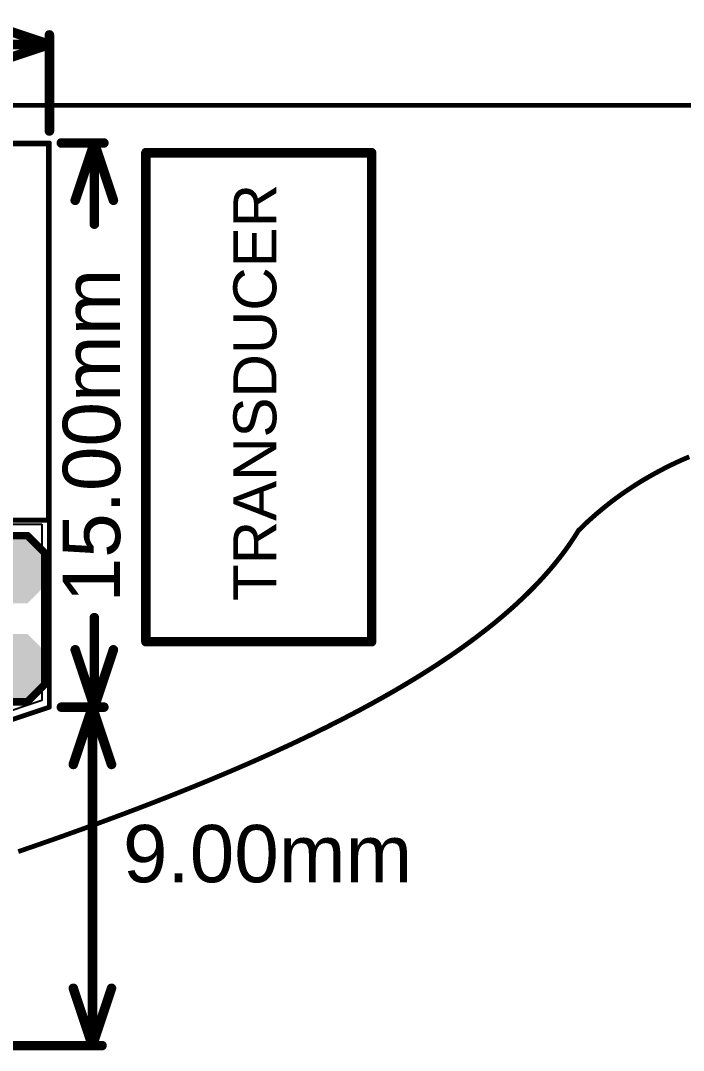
# Model space of a CAD drawing. Header units: millimetres. Extents: x -8 to 96, y -10 to 27.
# Drawn here: x 26.23 to 43.85, y -0.13 to 27.25 of the extents above; entities that cross this region are included whole.
import ezdxf

# ---------------------------------------------------------------- set-up
doc = ezdxf.new("R2010")
doc.units = ezdxf.units.MM
for name, color, linetype in [('BottomLayer', 5, 'Continuous'), ('Mechanical1', 6, 'Continuous'), ('Mechanical2', 216, 'Continuous'), ('TopLayer', 1, 'Continuous'), ('TopOverlay', 2, 'Continuous'), ('TopPaste', 8, 'Continuous'), ('TopSolder', 216, 'Continuous')]:
    doc.layers.add(name, color=color, linetype=linetype)
doc.styles.add('Arial', font='', dxfattribs={"height": 0.2})
doc.styles.get('Arial').set_extended_font_data('Arial')

# ---------------------------------------------------------------- blocks, each defined once
blk = doc.blocks.new('2_T____P___45')
at = {"layer": 'TopLayer'}
for points in [[(0.381, 0.762), (-0.381, 0.762), (-0.762, 0.381), (-0.762, -0.381), (-0.381, -0.762), (0.381, -0.762), (0.762, -0.381), (0.762, 0.381)], [(2.921, 0.762), (2.159, 0.762), (1.778, 0.381), (1.778, -0.381), (2.159, -0.762), (2.921, -0.762), (3.302, -0.381), (3.302, 0.381)]]:
    blk.add_hatch(color=1, dxfattribs=at).paths.add_polyline_path(points)
at = {"layer": 'TopPaste'}
for points in [[(0.381, 0.762), (-0.381, 0.762), (-0.762, 0.381), (-0.762, -0.381), (-0.381, -0.762), (0.381, -0.762), (0.762, -0.381), (0.762, 0.381)], [(2.921, 0.762), (2.159, 0.762), (1.778, 0.381), (1.778, -0.381), (2.159, -0.762), (2.921, -0.762), (3.302, -0.381), (3.302, 0.381)]]:
    blk.add_hatch(color=8, dxfattribs=at).paths.add_polyline_path(points)
at = {"layer": 'TopSolder'}
for points in [[(0.432, 0.864), (-0.432, 0.864), (-0.864, 0.432), (-0.864, -0.432), (-0.432, -0.864), (0.432, -0.864), (0.864, -0.432), (0.864, 0.432)], [(2.972, 0.864), (2.108, 0.864), (1.676, 0.432), (1.676, -0.432), (2.108, -0.864), (2.972, -0.864), (3.404, -0.432), (3.404, 0.432)]]:
    blk.add_hatch(color=216, dxfattribs=at).paths.add_polyline_path(points)
at = {"layer": 'TopOverlay', "const_width": 0.2}
for points in [[(-0.432, 0.94), (-0.94, 0.432)], [(-0.432, 0.94), (2.108, 0.94)], [(2.108, 0.94), (2.972, 0.94)], [(2.972, 0.94), (3.48, 0.432)], [(-0.94, 0.432), (-0.94, -0.432)], [(3.48, 0.432), (3.48, -0.432)], [(-0.94, -0.432), (-0.432, -0.94)], [(3.48, -0.432), (2.972, -0.94)], [(-0.432, -0.94), (2.108, -0.94)], [(2.108, -0.94), (2.972, -0.94)]]:
    blk.add_lwpolyline(points, dxfattribs=at)
at = {"layer": 'TopOverlay', "const_width": 0.1}
for points in [[(-0.482, 0.94, 1), (-0.382, 0.94, 1)], [(-0.482, 0.94, 1), (-0.382, 0.94, 1)], [(2.058, 0.94, 1), (2.158, 0.94, 1)], [(2.058, 0.94, 1), (2.158, 0.94, 1)], [(2.922, 0.94, 1), (3.022, 0.94, 1)], [(2.922, 0.94, 1), (3.022, 0.94, 1)], [(-0.99, 0.432, 1), (-0.89, 0.432, 1)], [(-0.99, 0.432, 1), (-0.89, 0.432, 1)], [(3.43, 0.432, 1), (3.53, 0.432, 1)], [(3.43, 0.432, 1), (3.53, 0.432, 1)], [(-0.99, -0.432, 1), (-0.89, -0.432, 1)], [(-0.99, -0.432, 1), (-0.89, -0.432, 1)], [(3.43, -0.432, 1), (3.53, -0.432, 1)], [(3.43, -0.432, 1), (3.53, -0.432, 1)], [(-0.482, -0.94, 1), (-0.382, -0.94, 1)], [(-0.482, -0.94, 1), (-0.382, -0.94, 1)], [(2.058, -0.94, 1), (2.158, -0.94, 1)], [(2.058, -0.94, 1), (2.158, -0.94, 1)], [(2.922, -0.94, 1), (3.022, -0.94, 1)], [(2.922, -0.94, 1), (3.022, -0.94, 1)]]:
    blk.add_lwpolyline(points, format="xyb", close=True, dxfattribs=at)
blk = doc.blocks.new('ANT3216LL00R2400A_85')
at = {"layer": 'TopLayer'}
for points in [[(-0.178, 0.9), (-2.2, 0.9), (-2.2, -0.9), (-0.178, -0.9)], [(-0.6, 0.9), (0.2, 0.9), (0.2, -0.9), (-0.6, -0.9)], [(2.9, 0.9), (3.7, 0.9), (3.7, -0.9), (2.9, -0.9)], [(3.277, -0.9), (5.8, -0.9), (5.8, 0.9), (3.277, 0.9)]]:
    blk.add_hatch(color=1, dxfattribs=at).paths.add_polyline_path(points)
at = {"layer": 'TopPaste'}
for points in [[(-0.6, 0.9), (0.2, 0.9), (0.2, -0.9), (-0.6, -0.9)], [(2.9, 0.9), (3.7, 0.9), (3.7, -0.9), (2.9, -0.9)]]:
    blk.add_hatch(color=8, dxfattribs=at).paths.add_polyline_path(points)
at = {"layer": 'TopSolder'}
for points in [[(-0.702, 1.002), (0.302, 1.002), (0.302, -1.002), (-0.702, -1.002)], [(2.798, 1.002), (3.802, 1.002), (3.802, -1.002), (2.798, -1.002)]]:
    blk.add_hatch(color=216, dxfattribs=at).paths.add_polyline_path(points)
at = {"layer": 'TopOverlay', "const_width": 0.127}
for points in [[(-2.2, 5), (7.8, 5)], [(-2.2, -5), (-2.2, 5)], [(7.8, -5), (7.8, 5)], [(-2.2, -5), (7.8, -5)]]:
    blk.add_lwpolyline(points, dxfattribs=at)
at = {"layer": 'TopOverlay', "const_width": 0.0635}
for points in [[(-2.232, 5, 1), (-2.168, 5, 1)], [(-2.232, 5, 1), (-2.168, 5, 1)], [(7.768, 5, 1), (7.832, 5, 1)], [(7.768, 5, 1), (7.832, 5, 1)], [(-2.232, -5, 1), (-2.168, -5, 1)], [(-2.232, -5, 1), (-2.168, -5, 1)], [(7.768, -5, 1), (7.832, -5, 1)], [(7.768, -5, 1), (7.832, -5, 1)]]:
    blk.add_lwpolyline(points, format="xyb", close=True, dxfattribs=at)

msp = doc.modelspace()

# ---------------------------------------------------------------- linework, layer by layer
at = {"layer": 'BottomLayer'}
for p, q in [((16.875, 13.869), (26.797, 13.869)), ((26.797, 13.869), (26.797, 9.175)), ((26.797, 9.175), (0.357, 0.362))]:
    msp.add_line(p, q, dxfattribs=at)
at = {"layer": 'Mechanical1', "const_width": 0.254}
for points in [[(25.476, 27.127), (27, 26.619)], [(27, 24.318), (27, 26.873)], [(18.451, 26.619), (27, 26.619)], [(25.476, 26.111), (27, 26.619)], [(27.318, 24), (28.448, 24)], [(27.686, 22.476), (28.194, 24)], [(28.194, 21.841), (28.194, 24)], [(28.194, 24), (28.702, 22.476)], [(28.194, 9), (28.194, 11.379)], [(27.686, 10.524), (28.194, 9)], [(28.194, 9), (28.702, 10.524)], [(27.318, 9), (28.397, 9)], [(27.318, 9), (28.448, 9)], [(27.635, 7.476), (28.143, 9)], [(28.143, 4.5), (28.143, 9)], [(28.143, 9), (28.651, 7.476)], [(28.143, 0), (28.143, 4.5)], [(27.635, 1.524), (28.143, 0)], [(28.143, 0), (28.651, 1.524)], [(0.318, 0), (28.397, 0)]]:
    msp.add_lwpolyline(points, dxfattribs=at)
at = {"layer": 'Mechanical1', "const_width": 0.127}
for points in [[(26.937, 26.873, 1), (27.064, 26.873, 1)], [(26.937, 26.619, 1), (27.064, 26.619, 1)], [(26.937, 26.619, 1), (27.064, 26.619, 1)], [(26.937, 26.619, 1), (27.064, 26.619, 1)], [(26.937, 24.318, 1), (27.064, 24.318, 1)], [(27.254, 24, 1), (27.381, 24, 1)], [(28.131, 24, 1), (28.258, 24, 1)], [(28.131, 24, 1), (28.258, 24, 1)], [(28.131, 24, 1), (28.258, 24, 1)], [(28.384, 24, 1), (28.512, 24, 1)], [(27.622, 22.476, 1), (27.75, 22.476, 1)], [(28.639, 22.476, 1), (28.765, 22.476, 1)], [(28.131, 21.841, 1), (28.258, 21.841, 1)], [(28.131, 11.379, 1), (28.258, 11.379, 1)], [(27.622, 10.524, 1), (27.75, 10.524, 1)], [(28.639, 10.524, 1), (28.765, 10.524, 1)], [(27.254, 9, 1), (27.381, 9, 1)], [(27.254, 9, 1), (27.381, 9, 1)], [(28.08, 9, 1), (28.207, 9, 1)], [(28.08, 9, 1), (28.207, 9, 1)], [(28.08, 9, 1), (28.207, 9, 1)], [(28.131, 9, 1), (28.258, 9, 1)], [(28.131, 9, 1), (28.258, 9, 1)], [(28.131, 9, 1), (28.258, 9, 1)], [(28.334, 9, 1), (28.461, 9, 1)], [(28.384, 9, 1), (28.512, 9, 1)], [(27.572, 7.476, 1), (27.699, 7.476, 1)], [(28.588, 7.476, 1), (28.715, 7.476, 1)], [(28.08, 4.5, 1), (28.207, 4.5, 1)], [(28.08, 4.5, 1), (28.207, 4.5, 1)], [(27.572, 1.524, 1), (27.699, 1.524, 1)], [(28.588, 1.524, 1), (28.715, 1.524, 1)], [(28.08, 0, 1), (28.207, 0, 1)], [(28.08, 0, 1), (28.207, 0, 1)], [(28.08, 0, 1), (28.207, 0, 1)], [(28.334, 0, 1), (28.461, 0, 1)]]:
    msp.add_lwpolyline(points, format="xyb", close=True, dxfattribs=at)
at = {"layer": 'Mechanical2', "const_width": 0.127}
for points in [[(0, 24), (27, 24)], [(27, 9), (27, 24)], [(0, 0), (27, 9)]]:
    msp.add_lwpolyline(points, dxfattribs=at)
at = {"layer": 'Mechanical2', "const_width": 0.0635}
for points in [[(26.968, 24, 1), (27.032, 24, 1)], [(26.968, 24, 1), (27.032, 24, 1)], [(26.968, 9, 1), (27.032, 9, 1)], [(26.968, 9, 1), (27.032, 9, 1)]]:
    msp.add_lwpolyline(points, format="xyb", close=True, dxfattribs=at)
at = {"layer": 'TopLayer'}
for p, q in [((23.401, 13.869), (26.797, 13.869)), ((26.797, 13.869), (26.797, 13.269)), ((26.416, 13.484), (25.552, 13.484)), ((26.68, 13.221), (26.416, 13.484)), ((26.797, 13.269), (26.68, 13.221)), ((26.416, 9.217), (26.68, 9.481)), ((26.68, 9.481), (26.797, 9.432)), ((26.797, 9.432), (26.797, 9.175)), ((26.797, 9.175), (21.584, 7.437)), ((25.552, 9.217), (26.416, 9.217))]:
    msp.add_line(p, q, dxfattribs=at)
at = {"layer": 'TopOverlay'}
for points, const_width in [([(-8.419, 25.003), (86.06, 25.003)], 0.127), ([(29.566, 10.741), (29.566, 23.741)], 0.254), ([(29.566, 23.741), (35.566, 23.741)], 0.254), ([(35.566, 10.741), (35.566, 23.741)], 0.254), ([(42.835, 15.066), (42.851, 15.075)], 0.127), ([(41.012, 13.612), (41.036, 13.652)], 0.127), ([(41.036, 13.652), (41.06, 13.691)], 0.127), ([(40.833, 13.339), (40.859, 13.378)], 0.127), ([(40.859, 13.378), (40.885, 13.417)], 0.127), ([(40.885, 13.417), (40.911, 13.456)], 0.127), ([(40.911, 13.456), (40.937, 13.495)], 0.127), ([(40.937, 13.495), (40.962, 13.534)], 0.127), ([(40.962, 13.534), (40.987, 13.573)], 0.127), ([(40.987, 13.573), (41.012, 13.612)], 0.127), ([(40.639, 13.071), (40.667, 13.109)], 0.127), ([(40.667, 13.109), (40.696, 13.147)], 0.127), ([(40.696, 13.147), (40.724, 13.185)], 0.127), ([(40.724, 13.185), (40.751, 13.224)], 0.127), ([(40.751, 13.224), (40.779, 13.262)], 0.127), ([(40.779, 13.262), (40.806, 13.301)], 0.127), ([(40.806, 13.301), (40.833, 13.339)], 0.127), ([(40.399, 12.769), (40.43, 12.806)], 0.127), ([(40.43, 12.806), (40.461, 12.844)], 0.127), ([(40.461, 12.844), (40.491, 12.881)], 0.127), ([(40.491, 12.881), (40.521, 12.919)], 0.127), ([(40.521, 12.919), (40.551, 12.957)], 0.127), ([(40.551, 12.957), (40.581, 12.995)], 0.127), ([(40.581, 12.995), (40.61, 13.033)], 0.127), ([(40.61, 13.033), (40.639, 13.071)], 0.127), ([(40.175, 12.509), (40.208, 12.546)], 0.127), ([(40.208, 12.546), (40.241, 12.583)], 0.127), ([(40.241, 12.583), (40.273, 12.62)], 0.127), ([(40.273, 12.62), (40.305, 12.657)], 0.127), ([(40.305, 12.657), (40.337, 12.694)], 0.127), ([(40.337, 12.694), (40.368, 12.731)], 0.127), ([(40.368, 12.731), (40.399, 12.769)], 0.127), ([(39.938, 12.253), (39.973, 12.289)], 0.127), ([(39.973, 12.289), (40.007, 12.325)], 0.127), ([(40.007, 12.325), (40.041, 12.362)], 0.127), ([(40.041, 12.362), (40.075, 12.398)], 0.127), ([(40.075, 12.398), (40.109, 12.435)], 0.127), ([(40.109, 12.435), (40.142, 12.472)], 0.127), ([(40.142, 12.472), (40.175, 12.509)], 0.127), ([(39.651, 11.965), (39.688, 12.001)], 0.127), ([(39.688, 12.001), (39.724, 12.036)], 0.127), ([(39.724, 12.036), (39.76, 12.072)], 0.127), ([(39.76, 12.072), (39.796, 12.108)], 0.127), ([(39.796, 12.108), (39.832, 12.144)], 0.127), ([(39.832, 12.144), (39.868, 12.18)], 0.127), ([(39.868, 12.18), (39.903, 12.216)], 0.127), ([(39.903, 12.216), (39.938, 12.253)], 0.127), ([(39.348, 11.682), (39.387, 11.717)], 0.127), ([(39.387, 11.717), (39.425, 11.752)], 0.127), ([(39.425, 11.752), (39.463, 11.788)], 0.127), ([(39.463, 11.788), (39.501, 11.823)], 0.127), ([(39.501, 11.823), (39.539, 11.858)], 0.127), ([(39.539, 11.858), (39.577, 11.894)], 0.127), ([(39.577, 11.894), (39.614, 11.929)], 0.127), ([(39.614, 11.929), (39.651, 11.965)], 0.127), ([(39.03, 11.404), (39.07, 11.439)], 0.127), ([(39.07, 11.439), (39.111, 11.473)], 0.127), ([(39.111, 11.473), (39.151, 11.508)], 0.127), ([(39.151, 11.508), (39.191, 11.543)], 0.127), ([(39.191, 11.543), (39.23, 11.577)], 0.127), ([(39.23, 11.577), (39.27, 11.612)], 0.127), ([(39.27, 11.612), (39.309, 11.647)], 0.127), ([(39.309, 11.647), (39.348, 11.682)], 0.127), ([(38.697, 11.131), (38.74, 11.165)], 0.127), ([(38.74, 11.165), (38.782, 11.199)], 0.127), ([(38.782, 11.199), (38.824, 11.233)], 0.127), ([(38.824, 11.233), (38.865, 11.267)], 0.127), ([(38.865, 11.267), (38.907, 11.301)], 0.127), ([(38.907, 11.301), (38.948, 11.336)], 0.127), ([(38.948, 11.336), (38.989, 11.37)], 0.127), ([(38.989, 11.37), (39.03, 11.404)], 0.127), ([(38.351, 10.863), (38.395, 10.896)], 0.127), ([(38.395, 10.896), (38.439, 10.93)], 0.127), ([(38.439, 10.93), (38.482, 10.963)], 0.127), ([(38.482, 10.963), (38.526, 10.997)], 0.127), ([(38.526, 10.997), (38.569, 11.03)], 0.127), ([(38.569, 11.03), (38.612, 11.064)], 0.127), ([(38.612, 11.064), (38.655, 11.097)], 0.127), ([(38.655, 11.097), (38.697, 11.131)], 0.127), ([(29.566, 10.741), (35.566, 10.741)], 0.254), ([(37.992, 10.599), (38.037, 10.632)], 0.127), ([(38.037, 10.632), (38.083, 10.665)], 0.127), ([(38.083, 10.665), (38.128, 10.698)], 0.127), ([(38.128, 10.698), (38.173, 10.731)], 0.127), ([(38.173, 10.731), (38.218, 10.764)], 0.127), ([(38.218, 10.764), (38.262, 10.797)], 0.127), ([(38.262, 10.797), (38.307, 10.83)], 0.127), ([(38.307, 10.83), (38.351, 10.863)], 0.127), ([(37.62, 10.34), (37.667, 10.372)], 0.127), ([(37.667, 10.372), (37.714, 10.405)], 0.127), ([(37.714, 10.405), (37.76, 10.437)], 0.127), ([(37.76, 10.437), (37.807, 10.469)], 0.127), ([(37.807, 10.469), (37.853, 10.502)], 0.127), ([(37.853, 10.502), (37.9, 10.534)], 0.127), ([(37.9, 10.534), (37.946, 10.567)], 0.127), ([(37.946, 10.567), (37.992, 10.599)], 0.127), ([(37.187, 10.054), (37.236, 10.086)], 0.127), ([(37.236, 10.086), (37.284, 10.117)], 0.127), ([(37.284, 10.117), (37.333, 10.149)], 0.127), ([(37.333, 10.149), (37.381, 10.181)], 0.127), ([(37.381, 10.181), (37.429, 10.212)], 0.127), ([(37.429, 10.212), (37.477, 10.244)], 0.127), ([(37.477, 10.244), (37.525, 10.276)], 0.127), ([(37.525, 10.276), (37.572, 10.308)], 0.127), ([(37.572, 10.308), (37.62, 10.34)], 0.127), ([(36.74, 9.773), (36.79, 9.804)], 0.127), ([(36.79, 9.804), (36.841, 9.835)], 0.127), ([(36.841, 9.835), (36.891, 9.866)], 0.127), ([(36.891, 9.866), (36.94, 9.897)], 0.127), ([(36.94, 9.897), (36.99, 9.929)], 0.127), ([(36.99, 9.929), (37.04, 9.96)], 0.127), ([(37.04, 9.96), (37.089, 9.991)], 0.127), ([(37.089, 9.991), (37.138, 10.023)], 0.127), ([(37.138, 10.023), (37.187, 10.054)], 0.127), ([(36.28, 9.498), (36.332, 9.528)], 0.127), ([(36.332, 9.528), (36.384, 9.559)], 0.127), ([(36.384, 9.559), (36.435, 9.589)], 0.127), ([(36.435, 9.589), (36.486, 9.62)], 0.127), ([(36.486, 9.62), (36.537, 9.65)], 0.127), ([(36.537, 9.65), (36.588, 9.681)], 0.127), ([(36.588, 9.681), (36.639, 9.712)], 0.127), ([(36.639, 9.712), (36.69, 9.742)], 0.127), ([(36.69, 9.742), (36.74, 9.773)], 0.127), ([(35.808, 9.228), (35.914, 9.287)], 0.127), ([(35.914, 9.287), (36.019, 9.347)], 0.127), ([(36.019, 9.347), (36.124, 9.407)], 0.127), ([(36.124, 9.407), (36.176, 9.437)], 0.127), ([(36.176, 9.437), (36.228, 9.468)], 0.127), ([(36.228, 9.468), (36.28, 9.498)], 0.127), ([(35.27, 8.933), (35.379, 8.992)], 0.127), ([(35.379, 8.992), (35.487, 9.05)], 0.127), ([(35.487, 9.05), (35.594, 9.109)], 0.127), ([(35.594, 9.109), (35.701, 9.168)], 0.127), ([(35.701, 9.168), (35.808, 9.228)], 0.127), ([(34.719, 8.645), (34.83, 8.703)], 0.127), ([(34.83, 8.703), (34.941, 8.76)], 0.127), ([(34.941, 8.76), (35.051, 8.818)], 0.127), ([(35.051, 8.818), (35.161, 8.875)], 0.127), ([(35.161, 8.875), (35.27, 8.933)], 0.127), ([(34.269, 8.419), (34.382, 8.475)], 0.127), ([(34.382, 8.475), (34.495, 8.532)], 0.127), ([(34.495, 8.532), (34.607, 8.588)], 0.127), ([(34.607, 8.588), (34.719, 8.645)], 0.127), ([(33.697, 8.142), (33.812, 8.197)], 0.127), ([(33.812, 8.197), (33.927, 8.252)], 0.127), ([(33.927, 8.252), (34.041, 8.307)], 0.127), ([(34.041, 8.307), (34.155, 8.363)], 0.127), ([(34.155, 8.363), (34.269, 8.419)], 0.127), ([(33.114, 7.87), (33.231, 7.924)], 0.127), ([(33.231, 7.924), (33.348, 7.978)], 0.127), ([(33.348, 7.978), (33.465, 8.032)], 0.127), ([(33.465, 8.032), (33.581, 8.087)], 0.127), ([(33.581, 8.087), (33.697, 8.142)], 0.127), ([(32.523, 7.603), (32.642, 7.656)], 0.127), ([(32.642, 7.656), (32.76, 7.709)], 0.127), ([(32.76, 7.709), (32.879, 7.762)], 0.127), ([(32.879, 7.762), (32.997, 7.816)], 0.127), ([(32.997, 7.816), (33.114, 7.87)], 0.127), ([(31.802, 7.29), (31.923, 7.342)], 0.127), ([(31.923, 7.342), (32.044, 7.394)], 0.127), ([(32.044, 7.394), (32.164, 7.446)], 0.127), ([(32.164, 7.446), (32.284, 7.498)], 0.127), ([(32.284, 7.498), (32.403, 7.55)], 0.127), ([(32.403, 7.55), (32.523, 7.603)], 0.127), ([(31.194, 7.035), (31.316, 7.086)], 0.127), ([(31.316, 7.086), (31.438, 7.137)], 0.127), ([(31.438, 7.137), (31.56, 7.188)], 0.127), ([(31.56, 7.188), (31.681, 7.239)], 0.127), ([(31.681, 7.239), (31.802, 7.29)], 0.127), ([(30.456, 6.736), (30.579, 6.785)], 0.127), ([(30.579, 6.785), (30.703, 6.835)], 0.127), ([(30.703, 6.835), (30.826, 6.884)], 0.127), ([(30.826, 6.884), (30.949, 6.935)], 0.127), ([(30.949, 6.935), (31.071, 6.985)], 0.127), ([(31.071, 6.985), (31.194, 7.035)], 0.127), ([(29.835, 6.491), (29.959, 6.54)], 0.127), ([(29.959, 6.54), (30.084, 6.588)], 0.127), ([(30.084, 6.588), (30.208, 6.637)], 0.127), ([(30.208, 6.637), (30.332, 6.686)], 0.127), ([(30.332, 6.686), (30.456, 6.736)], 0.127), ([(29.084, 6.204), (29.209, 6.251)], 0.127), ([(29.209, 6.251), (29.335, 6.299)], 0.127), ([(29.335, 6.299), (29.46, 6.347)], 0.127), ([(29.46, 6.347), (29.585, 6.395)], 0.127), ([(29.585, 6.395), (29.71, 6.443)], 0.127), ([(29.71, 6.443), (29.835, 6.491)], 0.127), ([(28.328, 5.923), (28.454, 5.969)], 0.127), ([(28.454, 5.969), (28.58, 6.016)], 0.127), ([(28.58, 6.016), (28.706, 6.062)], 0.127), ([(28.706, 6.062), (28.832, 6.109)], 0.127), ([(28.832, 6.109), (28.958, 6.156)], 0.127), ([(28.958, 6.156), (29.084, 6.204)], 0.127), ([(27.568, 5.648), (27.695, 5.693)], 0.127), ([(27.695, 5.693), (27.822, 5.739)], 0.127), ([(27.822, 5.739), (27.949, 5.784)], 0.127), ([(27.949, 5.784), (28.075, 5.83)], 0.127), ([(28.075, 5.83), (28.201, 5.876)], 0.127), ([(28.201, 5.876), (28.328, 5.923)], 0.127), ([(26.807, 5.379), (26.934, 5.423)], 0.127), ([(26.934, 5.423), (27.061, 5.468)], 0.127), ([(27.061, 5.468), (27.188, 5.512)], 0.127), ([(27.188, 5.512), (27.315, 5.557)], 0.127), ([(27.315, 5.557), (27.442, 5.602)], 0.127), ([(27.442, 5.602), (27.568, 5.648)], 0.127), ([(26.171, 5.159), (26.298, 5.202)], 0.127), ([(26.298, 5.202), (26.425, 5.246)], 0.127), ([(26.425, 5.246), (26.552, 5.29)], 0.127), ([(26.552, 5.29), (26.68, 5.334)], 0.127), ([(26.68, 5.334), (26.807, 5.379)], 0.127)]:
    msp.add_lwpolyline(points, dxfattribs=dict(at, const_width=const_width))
for points, const_width in [([(29.502, 23.741, 1), (29.629, 23.741, 1)], 0.127), ([(29.502, 23.741, 1), (29.629, 23.741, 1)], 0.127), ([(35.502, 23.741, 1), (35.629, 23.741, 1)], 0.127), ([(35.502, 23.741, 1), (35.629, 23.741, 1)], 0.127), ([(43.293, 15.336, 1), (43.356, 15.336, 1)], 0.0635), ([(43.293, 15.336, 1), (43.356, 15.336, 1)], 0.0635), ([(43.665, 15.519, 1), (43.729, 15.519, 1)], 0.0635), ([(43.665, 15.519, 1), (43.729, 15.519, 1)], 0.0635), ([(42.804, 15.066, 1), (42.867, 15.066, 1)], 0.0635), ([(42.804, 15.066, 1), (42.867, 15.066, 1)], 0.0635), ([(42.819, 15.075, 1), (42.883, 15.075, 1)], 0.0635), ([(42.819, 15.075, 1), (42.883, 15.075, 1)], 0.0635), ([(42.398, 14.811, 1), (42.461, 14.811, 1)], 0.0635), ([(42.398, 14.811, 1), (42.461, 14.811, 1)], 0.0635), ([(42.599, 14.941, 1), (42.662, 14.941, 1)], 0.0635), ([(42.599, 14.941, 1), (42.662, 14.941, 1)], 0.0635), ([(41.951, 14.495, 1), (42.015, 14.495, 1)], 0.0635), ([(41.951, 14.495, 1), (42.015, 14.495, 1)], 0.0635), ([(42.187, 14.667, 1), (42.25, 14.667, 1)], 0.0635), ([(42.187, 14.667, 1), (42.25, 14.667, 1)], 0.0635), ([(41.695, 14.293, 1), (41.758, 14.293, 1)], 0.0635), ([(41.695, 14.293, 1), (41.758, 14.293, 1)], 0.0635), ([(41.407, 14.048, 1), (41.47, 14.048, 1)], 0.0635), ([(41.407, 14.048, 1), (41.47, 14.048, 1)], 0.0635), ([(41.004, 13.652, 1), (41.068, 13.652, 1)], 0.0635), ([(41.004, 13.652, 1), (41.068, 13.652, 1)], 0.0635), ([(41.028, 13.691, 1), (41.092, 13.691, 1)], 0.0635), ([(41.028, 13.691, 1), (41.092, 13.691, 1)], 0.0635), ([(40.827, 13.378, 1), (40.891, 13.378, 1)], 0.0635), ([(40.827, 13.378, 1), (40.891, 13.378, 1)], 0.0635), ([(40.854, 13.417, 1), (40.917, 13.417, 1)], 0.0635), ([(40.854, 13.417, 1), (40.917, 13.417, 1)], 0.0635), ([(40.88, 13.456, 1), (40.943, 13.456, 1)], 0.0635), ([(40.88, 13.456, 1), (40.943, 13.456, 1)], 0.0635), ([(40.905, 13.495, 1), (40.969, 13.495, 1)], 0.0635), ([(40.905, 13.495, 1), (40.969, 13.495, 1)], 0.0635), ([(40.93, 13.534, 1), (40.994, 13.534, 1)], 0.0635), ([(40.93, 13.534, 1), (40.994, 13.534, 1)], 0.0635), ([(40.955, 13.573, 1), (41.019, 13.573, 1)], 0.0635), ([(40.955, 13.573, 1), (41.019, 13.573, 1)], 0.0635), ([(40.98, 13.612, 1), (41.044, 13.612, 1)], 0.0635), ([(40.98, 13.612, 1), (41.044, 13.612, 1)], 0.0635), ([(40.636, 13.109, 1), (40.699, 13.109, 1)], 0.0635), ([(40.636, 13.109, 1), (40.699, 13.109, 1)], 0.0635), ([(40.664, 13.147, 1), (40.727, 13.147, 1)], 0.0635), ([(40.664, 13.147, 1), (40.727, 13.147, 1)], 0.0635), ([(40.692, 13.185, 1), (40.755, 13.185, 1)], 0.0635), ([(40.692, 13.185, 1), (40.755, 13.185, 1)], 0.0635), ([(40.72, 13.224, 1), (40.783, 13.224, 1)], 0.0635), ([(40.72, 13.224, 1), (40.783, 13.224, 1)], 0.0635), ([(40.747, 13.262, 1), (40.811, 13.262, 1)], 0.0635), ([(40.747, 13.262, 1), (40.811, 13.262, 1)], 0.0635), ([(40.774, 13.301, 1), (40.838, 13.301, 1)], 0.0635), ([(40.774, 13.301, 1), (40.838, 13.301, 1)], 0.0635), ([(40.801, 13.339, 1), (40.864, 13.339, 1)], 0.0635), ([(40.801, 13.339, 1), (40.864, 13.339, 1)], 0.0635), ([(40.399, 12.806, 1), (40.462, 12.806, 1)], 0.0635), ([(40.399, 12.806, 1), (40.462, 12.806, 1)], 0.0635), ([(40.429, 12.844, 1), (40.493, 12.844, 1)], 0.0635), ([(40.429, 12.844, 1), (40.493, 12.844, 1)], 0.0635), ([(40.46, 12.881, 1), (40.523, 12.881, 1)], 0.0635), ([(40.46, 12.881, 1), (40.523, 12.881, 1)], 0.0635), ([(40.49, 12.919, 1), (40.553, 12.919, 1)], 0.0635), ([(40.49, 12.919, 1), (40.553, 12.919, 1)], 0.0635), ([(40.519, 12.957, 1), (40.583, 12.957, 1)], 0.0635), ([(40.519, 12.957, 1), (40.583, 12.957, 1)], 0.0635), ([(40.549, 12.995, 1), (40.612, 12.995, 1)], 0.0635), ([(40.549, 12.995, 1), (40.612, 12.995, 1)], 0.0635), ([(40.578, 13.033, 1), (40.642, 13.033, 1)], 0.0635), ([(40.578, 13.033, 1), (40.642, 13.033, 1)], 0.0635), ([(40.607, 13.071, 1), (40.67, 13.071, 1)], 0.0635), ([(40.607, 13.071, 1), (40.67, 13.071, 1)], 0.0635), ([(40.176, 12.546, 1), (40.24, 12.546, 1)], 0.0635), ([(40.176, 12.546, 1), (40.24, 12.546, 1)], 0.0635), ([(40.209, 12.583, 1), (40.272, 12.583, 1)], 0.0635), ([(40.209, 12.583, 1), (40.272, 12.583, 1)], 0.0635), ([(40.241, 12.62, 1), (40.305, 12.62, 1)], 0.0635), ([(40.241, 12.62, 1), (40.305, 12.62, 1)], 0.0635), ([(40.273, 12.657, 1), (40.337, 12.657, 1)], 0.0635), ([(40.273, 12.657, 1), (40.337, 12.657, 1)], 0.0635), ([(40.305, 12.694, 1), (40.369, 12.694, 1)], 0.0635), ([(40.305, 12.694, 1), (40.369, 12.694, 1)], 0.0635), ([(40.336, 12.731, 1), (40.4, 12.731, 1)], 0.0635), ([(40.336, 12.731, 1), (40.4, 12.731, 1)], 0.0635), ([(40.368, 12.769, 1), (40.431, 12.769, 1)], 0.0635), ([(40.368, 12.769, 1), (40.431, 12.769, 1)], 0.0635), ([(39.941, 12.289, 1), (40.004, 12.289, 1)], 0.0635), ([(39.941, 12.289, 1), (40.004, 12.289, 1)], 0.0635), ([(39.975, 12.325, 1), (40.039, 12.325, 1)], 0.0635), ([(39.975, 12.325, 1), (40.039, 12.325, 1)], 0.0635), ([(40.009, 12.362, 1), (40.073, 12.362, 1)], 0.0635), ([(40.009, 12.362, 1), (40.073, 12.362, 1)], 0.0635), ([(40.043, 12.398, 1), (40.107, 12.398, 1)], 0.0635), ([(40.043, 12.398, 1), (40.107, 12.398, 1)], 0.0635), ([(40.077, 12.435, 1), (40.141, 12.435, 1)], 0.0635), ([(40.077, 12.435, 1), (40.141, 12.435, 1)], 0.0635), ([(40.11, 12.472, 1), (40.174, 12.472, 1)], 0.0635), ([(40.11, 12.472, 1), (40.174, 12.472, 1)], 0.0635), ([(40.144, 12.509, 1), (40.207, 12.509, 1)], 0.0635), ([(40.144, 12.509, 1), (40.207, 12.509, 1)], 0.0635), ([(39.656, 12.001, 1), (39.719, 12.001, 1)], 0.0635), ([(39.656, 12.001, 1), (39.719, 12.001, 1)], 0.0635), ([(39.692, 12.036, 1), (39.756, 12.036, 1)], 0.0635), ([(39.692, 12.036, 1), (39.756, 12.036, 1)], 0.0635), ([(39.729, 12.072, 1), (39.792, 12.072, 1)], 0.0635), ([(39.729, 12.072, 1), (39.792, 12.072, 1)], 0.0635), ([(39.765, 12.108, 1), (39.828, 12.108, 1)], 0.0635), ([(39.765, 12.108, 1), (39.828, 12.108, 1)], 0.0635), ([(39.8, 12.144, 1), (39.864, 12.144, 1)], 0.0635), ([(39.8, 12.144, 1), (39.864, 12.144, 1)], 0.0635), ([(39.836, 12.18, 1), (39.899, 12.18, 1)], 0.0635), ([(39.836, 12.18, 1), (39.899, 12.18, 1)], 0.0635), ([(39.871, 12.216, 1), (39.935, 12.216, 1)], 0.0635), ([(39.871, 12.216, 1), (39.935, 12.216, 1)], 0.0635), ([(39.906, 12.253, 1), (39.97, 12.253, 1)], 0.0635), ([(39.906, 12.253, 1), (39.97, 12.253, 1)], 0.0635), ([(39.355, 11.717, 1), (39.418, 11.717, 1)], 0.0635), ([(39.355, 11.717, 1), (39.418, 11.717, 1)], 0.0635), ([(39.393, 11.752, 1), (39.457, 11.752, 1)], 0.0635), ([(39.393, 11.752, 1), (39.457, 11.752, 1)], 0.0635), ([(39.432, 11.788, 1), (39.495, 11.788, 1)], 0.0635), ([(39.432, 11.788, 1), (39.495, 11.788, 1)], 0.0635), ([(39.47, 11.823, 1), (39.533, 11.823, 1)], 0.0635), ([(39.47, 11.823, 1), (39.533, 11.823, 1)], 0.0635), ([(39.507, 11.858, 1), (39.571, 11.858, 1)], 0.0635), ([(39.507, 11.858, 1), (39.571, 11.858, 1)], 0.0635), ([(39.545, 11.894, 1), (39.608, 11.894, 1)], 0.0635), ([(39.545, 11.894, 1), (39.608, 11.894, 1)], 0.0635), ([(39.582, 11.929, 1), (39.646, 11.929, 1)], 0.0635), ([(39.582, 11.929, 1), (39.646, 11.929, 1)], 0.0635), ([(39.619, 11.965, 1), (39.683, 11.965, 1)], 0.0635), ([(39.619, 11.965, 1), (39.683, 11.965, 1)], 0.0635), ([(39.039, 11.439, 1), (39.102, 11.439, 1)], 0.0635), ([(39.039, 11.439, 1), (39.102, 11.439, 1)], 0.0635), ([(39.079, 11.473, 1), (39.143, 11.473, 1)], 0.0635), ([(39.079, 11.473, 1), (39.143, 11.473, 1)], 0.0635), ([(39.119, 11.508, 1), (39.183, 11.508, 1)], 0.0635), ([(39.119, 11.508, 1), (39.183, 11.508, 1)], 0.0635), ([(39.159, 11.543, 1), (39.223, 11.543, 1)], 0.0635), ([(39.159, 11.543, 1), (39.223, 11.543, 1)], 0.0635), ([(39.199, 11.577, 1), (39.262, 11.577, 1)], 0.0635), ([(39.199, 11.577, 1), (39.262, 11.577, 1)], 0.0635), ([(39.238, 11.612, 1), (39.302, 11.612, 1)], 0.0635), ([(39.238, 11.612, 1), (39.302, 11.612, 1)], 0.0635), ([(39.277, 11.647, 1), (39.341, 11.647, 1)], 0.0635), ([(39.277, 11.647, 1), (39.341, 11.647, 1)], 0.0635), ([(39.316, 11.682, 1), (39.38, 11.682, 1)], 0.0635), ([(39.316, 11.682, 1), (39.38, 11.682, 1)], 0.0635), ([(38.708, 11.165, 1), (38.771, 11.165, 1)], 0.0635), ([(38.708, 11.165, 1), (38.771, 11.165, 1)], 0.0635), ([(38.75, 11.199, 1), (38.814, 11.199, 1)], 0.0635), ([(38.75, 11.199, 1), (38.814, 11.199, 1)], 0.0635), ([(38.792, 11.233, 1), (38.855, 11.233, 1)], 0.0635), ([(38.792, 11.233, 1), (38.855, 11.233, 1)], 0.0635), ([(38.834, 11.267, 1), (38.897, 11.267, 1)], 0.0635), ([(38.834, 11.267, 1), (38.897, 11.267, 1)], 0.0635), ([(38.875, 11.301, 1), (38.939, 11.301, 1)], 0.0635), ([(38.875, 11.301, 1), (38.939, 11.301, 1)], 0.0635), ([(38.916, 11.336, 1), (38.98, 11.336, 1)], 0.0635), ([(38.916, 11.336, 1), (38.98, 11.336, 1)], 0.0635), ([(38.957, 11.37, 1), (39.021, 11.37, 1)], 0.0635), ([(38.957, 11.37, 1), (39.021, 11.37, 1)], 0.0635), ([(38.998, 11.404, 1), (39.062, 11.404, 1)], 0.0635), ([(38.998, 11.404, 1), (39.062, 11.404, 1)], 0.0635), ([(38.363, 10.896, 1), (38.427, 10.896, 1)], 0.0635), ([(38.363, 10.896, 1), (38.427, 10.896, 1)], 0.0635), ([(38.407, 10.93, 1), (38.471, 10.93, 1)], 0.0635), ([(38.407, 10.93, 1), (38.471, 10.93, 1)], 0.0635), ([(38.451, 10.963, 1), (38.514, 10.963, 1)], 0.0635), ([(38.451, 10.963, 1), (38.514, 10.963, 1)], 0.0635), ([(38.494, 10.997, 1), (38.558, 10.997, 1)], 0.0635), ([(38.494, 10.997, 1), (38.558, 10.997, 1)], 0.0635), ([(38.537, 11.03, 1), (38.601, 11.03, 1)], 0.0635), ([(38.537, 11.03, 1), (38.601, 11.03, 1)], 0.0635), ([(38.58, 11.064, 1), (38.644, 11.064, 1)], 0.0635), ([(38.58, 11.064, 1), (38.644, 11.064, 1)], 0.0635), ([(38.623, 11.097, 1), (38.687, 11.097, 1)], 0.0635), ([(38.623, 11.097, 1), (38.687, 11.097, 1)], 0.0635), ([(38.666, 11.131, 1), (38.729, 11.131, 1)], 0.0635), ([(38.666, 11.131, 1), (38.729, 11.131, 1)], 0.0635), ([(29.502, 10.741, 1), (29.629, 10.741, 1)], 0.127), ([(29.502, 10.741, 1), (29.629, 10.741, 1)], 0.127), ([(35.502, 10.741, 1), (35.629, 10.741, 1)], 0.127), ([(35.502, 10.741, 1), (35.629, 10.741, 1)], 0.127), ([(38.005, 10.632, 1), (38.069, 10.632, 1)], 0.0635), ([(38.005, 10.632, 1), (38.069, 10.632, 1)], 0.0635), ([(38.051, 10.665, 1), (38.114, 10.665, 1)], 0.0635), ([(38.051, 10.665, 1), (38.114, 10.665, 1)], 0.0635), ([(38.096, 10.698, 1), (38.16, 10.698, 1)], 0.0635), ([(38.096, 10.698, 1), (38.16, 10.698, 1)], 0.0635), ([(38.141, 10.731, 1), (38.205, 10.731, 1)], 0.0635), ([(38.141, 10.731, 1), (38.205, 10.731, 1)], 0.0635), ([(38.186, 10.764, 1), (38.249, 10.764, 1)], 0.0635), ([(38.186, 10.764, 1), (38.249, 10.764, 1)], 0.0635), ([(38.231, 10.797, 1), (38.294, 10.797, 1)], 0.0635), ([(38.231, 10.797, 1), (38.294, 10.797, 1)], 0.0635), ([(38.275, 10.83, 1), (38.339, 10.83, 1)], 0.0635), ([(38.275, 10.83, 1), (38.339, 10.83, 1)], 0.0635), ([(38.319, 10.863, 1), (38.383, 10.863, 1)], 0.0635), ([(38.319, 10.863, 1), (38.383, 10.863, 1)], 0.0635), ([(37.635, 10.372, 1), (37.698, 10.372, 1)], 0.0635), ([(37.635, 10.372, 1), (37.698, 10.372, 1)], 0.0635), ([(37.682, 10.405, 1), (37.745, 10.405, 1)], 0.0635), ([(37.682, 10.405, 1), (37.745, 10.405, 1)], 0.0635), ([(37.729, 10.437, 1), (37.792, 10.437, 1)], 0.0635), ([(37.729, 10.437, 1), (37.792, 10.437, 1)], 0.0635), ([(37.775, 10.469, 1), (37.839, 10.469, 1)], 0.0635), ([(37.775, 10.469, 1), (37.839, 10.469, 1)], 0.0635), ([(37.822, 10.502, 1), (37.885, 10.502, 1)], 0.0635), ([(37.822, 10.502, 1), (37.885, 10.502, 1)], 0.0635), ([(37.868, 10.534, 1), (37.931, 10.534, 1)], 0.0635), ([(37.868, 10.534, 1), (37.931, 10.534, 1)], 0.0635), ([(37.914, 10.567, 1), (37.977, 10.567, 1)], 0.0635), ([(37.914, 10.567, 1), (37.977, 10.567, 1)], 0.0635), ([(37.96, 10.599, 1), (38.023, 10.599, 1)], 0.0635), ([(37.96, 10.599, 1), (38.023, 10.599, 1)], 0.0635), ([(37.204, 10.086, 1), (37.267, 10.086, 1)], 0.0635), ([(37.204, 10.086, 1), (37.267, 10.086, 1)], 0.0635), ([(37.253, 10.117, 1), (37.316, 10.117, 1)], 0.0635), ([(37.253, 10.117, 1), (37.316, 10.117, 1)], 0.0635), ([(37.301, 10.149, 1), (37.365, 10.149, 1)], 0.0635), ([(37.301, 10.149, 1), (37.365, 10.149, 1)], 0.0635), ([(37.349, 10.181, 1), (37.413, 10.181, 1)], 0.0635), ([(37.349, 10.181, 1), (37.413, 10.181, 1)], 0.0635), ([(37.397, 10.212, 1), (37.461, 10.212, 1)], 0.0635), ([(37.397, 10.212, 1), (37.461, 10.212, 1)], 0.0635), ([(37.445, 10.244, 1), (37.509, 10.244, 1)], 0.0635), ([(37.445, 10.244, 1), (37.509, 10.244, 1)], 0.0635), ([(37.493, 10.276, 1), (37.556, 10.276, 1)], 0.0635), ([(37.493, 10.276, 1), (37.556, 10.276, 1)], 0.0635), ([(37.54, 10.308, 1), (37.604, 10.308, 1)], 0.0635), ([(37.54, 10.308, 1), (37.604, 10.308, 1)], 0.0635), ([(37.588, 10.34, 1), (37.651, 10.34, 1)], 0.0635), ([(37.588, 10.34, 1), (37.651, 10.34, 1)], 0.0635), ([(36.759, 9.804, 1), (36.822, 9.804, 1)], 0.0635), ([(36.759, 9.804, 1), (36.822, 9.804, 1)], 0.0635), ([(36.809, 9.835, 1), (36.872, 9.835, 1)], 0.0635), ([(36.809, 9.835, 1), (36.872, 9.835, 1)], 0.0635), ([(36.859, 9.866, 1), (36.922, 9.866, 1)], 0.0635), ([(36.859, 9.866, 1), (36.922, 9.866, 1)], 0.0635), ([(36.909, 9.897, 1), (36.972, 9.897, 1)], 0.0635), ([(36.909, 9.897, 1), (36.972, 9.897, 1)], 0.0635), ([(36.958, 9.929, 1), (37.022, 9.929, 1)], 0.0635), ([(36.958, 9.929, 1), (37.022, 9.929, 1)], 0.0635), ([(37.008, 9.96, 1), (37.071, 9.96, 1)], 0.0635), ([(37.008, 9.96, 1), (37.071, 9.96, 1)], 0.0635), ([(37.057, 9.991, 1), (37.121, 9.991, 1)], 0.0635), ([(37.057, 9.991, 1), (37.121, 9.991, 1)], 0.0635), ([(37.106, 10.023, 1), (37.17, 10.023, 1)], 0.0635), ([(37.106, 10.023, 1), (37.17, 10.023, 1)], 0.0635), ([(37.155, 10.054, 1), (37.219, 10.054, 1)], 0.0635), ([(37.155, 10.054, 1), (37.219, 10.054, 1)], 0.0635), ([(36.3, 9.528, 1), (36.364, 9.528, 1)], 0.0635), ([(36.3, 9.528, 1), (36.364, 9.528, 1)], 0.0635), ([(36.352, 9.559, 1), (36.415, 9.559, 1)], 0.0635), ([(36.352, 9.559, 1), (36.415, 9.559, 1)], 0.0635), ([(36.403, 9.589, 1), (36.467, 9.589, 1)], 0.0635), ([(36.403, 9.589, 1), (36.467, 9.589, 1)], 0.0635), ([(36.454, 9.62, 1), (36.518, 9.62, 1)], 0.0635), ([(36.454, 9.62, 1), (36.518, 9.62, 1)], 0.0635), ([(36.506, 9.65, 1), (36.569, 9.65, 1)], 0.0635), ([(36.506, 9.65, 1), (36.569, 9.65, 1)], 0.0635), ([(36.557, 9.681, 1), (36.62, 9.681, 1)], 0.0635), ([(36.557, 9.681, 1), (36.62, 9.681, 1)], 0.0635), ([(36.607, 9.712, 1), (36.671, 9.712, 1)], 0.0635), ([(36.607, 9.712, 1), (36.671, 9.712, 1)], 0.0635), ([(36.658, 9.742, 1), (36.721, 9.742, 1)], 0.0635), ([(36.658, 9.742, 1), (36.721, 9.742, 1)], 0.0635), ([(36.708, 9.773, 1), (36.772, 9.773, 1)], 0.0635), ([(36.708, 9.773, 1), (36.772, 9.773, 1)], 0.0635), ([(35.882, 9.287, 1), (35.946, 9.287, 1)], 0.0635), ([(35.882, 9.287, 1), (35.946, 9.287, 1)], 0.0635), ([(35.988, 9.347, 1), (36.051, 9.347, 1)], 0.0635), ([(35.988, 9.347, 1), (36.051, 9.347, 1)], 0.0635), ([(36.092, 9.407, 1), (36.156, 9.407, 1)], 0.0635), ([(36.092, 9.407, 1), (36.156, 9.407, 1)], 0.0635), ([(36.145, 9.437, 1), (36.208, 9.437, 1)], 0.0635), ([(36.145, 9.437, 1), (36.208, 9.437, 1)], 0.0635), ([(36.197, 9.468, 1), (36.26, 9.468, 1)], 0.0635), ([(36.197, 9.468, 1), (36.26, 9.468, 1)], 0.0635), ([(36.248, 9.498, 1), (36.312, 9.498, 1)], 0.0635), ([(36.248, 9.498, 1), (36.312, 9.498, 1)], 0.0635), ([(35.347, 8.992, 1), (35.41, 8.992, 1)], 0.0635), ([(35.347, 8.992, 1), (35.41, 8.992, 1)], 0.0635), ([(35.455, 9.05, 1), (35.519, 9.05, 1)], 0.0635), ([(35.455, 9.05, 1), (35.519, 9.05, 1)], 0.0635), ([(35.563, 9.109, 1), (35.626, 9.109, 1)], 0.0635), ([(35.563, 9.109, 1), (35.626, 9.109, 1)], 0.0635), ([(35.67, 9.168, 1), (35.733, 9.168, 1)], 0.0635), ([(35.67, 9.168, 1), (35.733, 9.168, 1)], 0.0635), ([(35.776, 9.228, 1), (35.84, 9.228, 1)], 0.0635), ([(35.776, 9.228, 1), (35.84, 9.228, 1)], 0.0635), ([(34.798, 8.703, 1), (34.862, 8.703, 1)], 0.0635), ([(34.798, 8.703, 1), (34.862, 8.703, 1)], 0.0635), ([(34.909, 8.76, 1), (34.972, 8.76, 1)], 0.0635), ([(34.909, 8.76, 1), (34.972, 8.76, 1)], 0.0635), ([(35.019, 8.818, 1), (35.083, 8.818, 1)], 0.0635), ([(35.019, 8.818, 1), (35.083, 8.818, 1)], 0.0635), ([(35.129, 8.875, 1), (35.192, 8.875, 1)], 0.0635), ([(35.129, 8.875, 1), (35.192, 8.875, 1)], 0.0635), ([(35.238, 8.933, 1), (35.302, 8.933, 1)], 0.0635), ([(35.238, 8.933, 1), (35.302, 8.933, 1)], 0.0635), ([(34.35, 8.475, 1), (34.414, 8.475, 1)], 0.0635), ([(34.35, 8.475, 1), (34.414, 8.475, 1)], 0.0635), ([(34.463, 8.532, 1), (34.526, 8.532, 1)], 0.0635), ([(34.463, 8.532, 1), (34.526, 8.532, 1)], 0.0635), ([(34.575, 8.588, 1), (34.639, 8.588, 1)], 0.0635), ([(34.575, 8.588, 1), (34.639, 8.588, 1)], 0.0635), ([(34.687, 8.645, 1), (34.75, 8.645, 1)], 0.0635), ([(34.687, 8.645, 1), (34.75, 8.645, 1)], 0.0635), ([(33.78, 8.197, 1), (33.844, 8.197, 1)], 0.0635), ([(33.78, 8.197, 1), (33.844, 8.197, 1)], 0.0635), ([(33.895, 8.252, 1), (33.959, 8.252, 1)], 0.0635), ([(33.895, 8.252, 1), (33.959, 8.252, 1)], 0.0635), ([(34.01, 8.307, 1), (34.073, 8.307, 1)], 0.0635), ([(34.01, 8.307, 1), (34.073, 8.307, 1)], 0.0635), ([(34.124, 8.363, 1), (34.187, 8.363, 1)], 0.0635), ([(34.124, 8.363, 1), (34.187, 8.363, 1)], 0.0635), ([(34.237, 8.419, 1), (34.301, 8.419, 1)], 0.0635), ([(34.237, 8.419, 1), (34.301, 8.419, 1)], 0.0635), ([(33.2, 7.924, 1), (33.263, 7.924, 1)], 0.0635), ([(33.2, 7.924, 1), (33.263, 7.924, 1)], 0.0635), ([(33.317, 7.978, 1), (33.38, 7.978, 1)], 0.0635), ([(33.317, 7.978, 1), (33.38, 7.978, 1)], 0.0635), ([(33.433, 8.032, 1), (33.497, 8.032, 1)], 0.0635), ([(33.433, 8.032, 1), (33.497, 8.032, 1)], 0.0635), ([(33.549, 8.087, 1), (33.613, 8.087, 1)], 0.0635), ([(33.549, 8.087, 1), (33.613, 8.087, 1)], 0.0635), ([(33.665, 8.142, 1), (33.728, 8.142, 1)], 0.0635), ([(33.665, 8.142, 1), (33.728, 8.142, 1)], 0.0635), ([(32.61, 7.656, 1), (32.673, 7.656, 1)], 0.0635), ([(32.61, 7.656, 1), (32.673, 7.656, 1)], 0.0635), ([(32.729, 7.709, 1), (32.792, 7.709, 1)], 0.0635), ([(32.729, 7.709, 1), (32.792, 7.709, 1)], 0.0635), ([(32.847, 7.762, 1), (32.91, 7.762, 1)], 0.0635), ([(32.847, 7.762, 1), (32.91, 7.762, 1)], 0.0635), ([(32.965, 7.816, 1), (33.028, 7.816, 1)], 0.0635), ([(32.965, 7.816, 1), (33.028, 7.816, 1)], 0.0635), ([(33.082, 7.87, 1), (33.146, 7.87, 1)], 0.0635), ([(33.082, 7.87, 1), (33.146, 7.87, 1)], 0.0635), ([(31.891, 7.342, 1), (31.955, 7.342, 1)], 0.0635), ([(31.891, 7.342, 1), (31.955, 7.342, 1)], 0.0635), ([(32.012, 7.394, 1), (32.075, 7.394, 1)], 0.0635), ([(32.012, 7.394, 1), (32.075, 7.394, 1)], 0.0635), ([(32.132, 7.446, 1), (32.196, 7.446, 1)], 0.0635), ([(32.132, 7.446, 1), (32.196, 7.446, 1)], 0.0635), ([(32.252, 7.498, 1), (32.315, 7.498, 1)], 0.0635), ([(32.252, 7.498, 1), (32.315, 7.498, 1)], 0.0635), ([(32.372, 7.55, 1), (32.435, 7.55, 1)], 0.0635), ([(32.372, 7.55, 1), (32.435, 7.55, 1)], 0.0635), ([(32.491, 7.603, 1), (32.554, 7.603, 1)], 0.0635), ([(32.491, 7.603, 1), (32.554, 7.603, 1)], 0.0635), ([(31.284, 7.086, 1), (31.348, 7.086, 1)], 0.0635), ([(31.284, 7.086, 1), (31.348, 7.086, 1)], 0.0635), ([(31.406, 7.137, 1), (31.47, 7.137, 1)], 0.0635), ([(31.406, 7.137, 1), (31.47, 7.137, 1)], 0.0635), ([(31.528, 7.188, 1), (31.591, 7.188, 1)], 0.0635), ([(31.528, 7.188, 1), (31.591, 7.188, 1)], 0.0635), ([(31.649, 7.239, 1), (31.713, 7.239, 1)], 0.0635), ([(31.649, 7.239, 1), (31.713, 7.239, 1)], 0.0635), ([(31.77, 7.29, 1), (31.834, 7.29, 1)], 0.0635), ([(31.77, 7.29, 1), (31.834, 7.29, 1)], 0.0635), ([(30.547, 6.785, 1), (30.611, 6.785, 1)], 0.0635), ([(30.547, 6.785, 1), (30.611, 6.785, 1)], 0.0635), ([(30.671, 6.835, 1), (30.734, 6.835, 1)], 0.0635), ([(30.671, 6.835, 1), (30.734, 6.835, 1)], 0.0635), ([(30.794, 6.884, 1), (30.857, 6.884, 1)], 0.0635), ([(30.794, 6.884, 1), (30.857, 6.884, 1)], 0.0635), ([(30.917, 6.935, 1), (30.98, 6.935, 1)], 0.0635), ([(30.917, 6.935, 1), (30.98, 6.935, 1)], 0.0635), ([(31.04, 6.985, 1), (31.103, 6.985, 1)], 0.0635), ([(31.04, 6.985, 1), (31.103, 6.985, 1)], 0.0635), ([(31.162, 7.035, 1), (31.225, 7.035, 1)], 0.0635), ([(31.162, 7.035, 1), (31.225, 7.035, 1)], 0.0635), ([(29.927, 6.54, 1), (29.991, 6.54, 1)], 0.0635), ([(29.927, 6.54, 1), (29.991, 6.54, 1)], 0.0635), ([(30.052, 6.588, 1), (30.115, 6.588, 1)], 0.0635), ([(30.052, 6.588, 1), (30.115, 6.588, 1)], 0.0635), ([(30.176, 6.637, 1), (30.239, 6.637, 1)], 0.0635), ([(30.176, 6.637, 1), (30.239, 6.637, 1)], 0.0635), ([(30.3, 6.686, 1), (30.363, 6.686, 1)], 0.0635), ([(30.3, 6.686, 1), (30.363, 6.686, 1)], 0.0635), ([(30.424, 6.736, 1), (30.487, 6.736, 1)], 0.0635), ([(30.424, 6.736, 1), (30.487, 6.736, 1)], 0.0635), ([(29.177, 6.251, 1), (29.241, 6.251, 1)], 0.0635), ([(29.177, 6.251, 1), (29.241, 6.251, 1)], 0.0635), ([(29.303, 6.299, 1), (29.366, 6.299, 1)], 0.0635), ([(29.303, 6.299, 1), (29.366, 6.299, 1)], 0.0635), ([(29.428, 6.347, 1), (29.492, 6.347, 1)], 0.0635), ([(29.428, 6.347, 1), (29.492, 6.347, 1)], 0.0635), ([(29.553, 6.395, 1), (29.617, 6.395, 1)], 0.0635), ([(29.553, 6.395, 1), (29.617, 6.395, 1)], 0.0635), ([(29.678, 6.443, 1), (29.742, 6.443, 1)], 0.0635), ([(29.678, 6.443, 1), (29.742, 6.443, 1)], 0.0635), ([(29.803, 6.491, 1), (29.866, 6.491, 1)], 0.0635), ([(29.803, 6.491, 1), (29.866, 6.491, 1)], 0.0635), ([(28.422, 5.969, 1), (28.486, 5.969, 1)], 0.0635), ([(28.422, 5.969, 1), (28.486, 5.969, 1)], 0.0635), ([(28.548, 6.016, 1), (28.612, 6.016, 1)], 0.0635), ([(28.548, 6.016, 1), (28.612, 6.016, 1)], 0.0635), ([(28.674, 6.062, 1), (28.738, 6.062, 1)], 0.0635), ([(28.674, 6.062, 1), (28.738, 6.062, 1)], 0.0635), ([(28.8, 6.109, 1), (28.864, 6.109, 1)], 0.0635), ([(28.8, 6.109, 1), (28.864, 6.109, 1)], 0.0635), ([(28.926, 6.156, 1), (28.99, 6.156, 1)], 0.0635), ([(28.926, 6.156, 1), (28.99, 6.156, 1)], 0.0635), ([(29.052, 6.204, 1), (29.115, 6.204, 1)], 0.0635), ([(29.052, 6.204, 1), (29.115, 6.204, 1)], 0.0635), ([(27.663, 5.693, 1), (27.727, 5.693, 1)], 0.0635), ([(27.663, 5.693, 1), (27.727, 5.693, 1)], 0.0635), ([(27.79, 5.739, 1), (27.854, 5.739, 1)], 0.0635), ([(27.79, 5.739, 1), (27.854, 5.739, 1)], 0.0635), ([(27.917, 5.784, 1), (27.98, 5.784, 1)], 0.0635), ([(27.917, 5.784, 1), (27.98, 5.784, 1)], 0.0635), ([(28.043, 5.83, 1), (28.107, 5.83, 1)], 0.0635), ([(28.043, 5.83, 1), (28.107, 5.83, 1)], 0.0635), ([(28.17, 5.876, 1), (28.233, 5.876, 1)], 0.0635), ([(28.17, 5.876, 1), (28.233, 5.876, 1)], 0.0635), ([(28.296, 5.923, 1), (28.36, 5.923, 1)], 0.0635), ([(28.296, 5.923, 1), (28.36, 5.923, 1)], 0.0635), ([(26.902, 5.423, 1), (26.966, 5.423, 1)], 0.0635), ([(26.902, 5.423, 1), (26.966, 5.423, 1)], 0.0635), ([(27.029, 5.468, 1), (27.093, 5.468, 1)], 0.0635), ([(27.029, 5.468, 1), (27.093, 5.468, 1)], 0.0635), ([(27.156, 5.512, 1), (27.22, 5.512, 1)], 0.0635), ([(27.156, 5.512, 1), (27.22, 5.512, 1)], 0.0635), ([(27.283, 5.557, 1), (27.347, 5.557, 1)], 0.0635), ([(27.283, 5.557, 1), (27.347, 5.557, 1)], 0.0635), ([(27.41, 5.602, 1), (27.473, 5.602, 1)], 0.0635), ([(27.41, 5.602, 1), (27.473, 5.602, 1)], 0.0635), ([(27.537, 5.648, 1), (27.6, 5.648, 1)], 0.0635), ([(27.537, 5.648, 1), (27.6, 5.648, 1)], 0.0635), ([(26.266, 5.202, 1), (26.33, 5.202, 1)], 0.0635), ([(26.266, 5.202, 1), (26.33, 5.202, 1)], 0.0635), ([(26.394, 5.246, 1), (26.457, 5.246, 1)], 0.0635), ([(26.394, 5.246, 1), (26.457, 5.246, 1)], 0.0635), ([(26.521, 5.29, 1), (26.584, 5.29, 1)], 0.0635), ([(26.521, 5.29, 1), (26.584, 5.29, 1)], 0.0635), ([(26.648, 5.334, 1), (26.711, 5.334, 1)], 0.0635), ([(26.648, 5.334, 1), (26.711, 5.334, 1)], 0.0635), ([(26.775, 5.379, 1), (26.838, 5.379, 1)], 0.0635), ([(26.775, 5.379, 1), (26.838, 5.379, 1)], 0.0635)]:
    msp.add_lwpolyline(points, format="xyb", close=True, dxfattribs=dict(at, const_width=const_width))
at = {"layer": 'TopOverlay', "const_width": 0.127}
for points in [[(43.697, 15.519, -0.00876), (44.01, 15.657)], [(42.851, 15.075, -0.014109), (43.324, 15.336)], [(43.324, 15.336, -0.010713), (43.697, 15.519)], [(42.63, 14.941, -0.006471), (42.835, 15.066)], [(42.218, 14.667, -0.007045), (42.43, 14.811)], [(42.43, 14.811, -0.006507), (42.63, 14.941)], [(41.727, 14.293, -0.009158), (41.983, 14.495)], [(41.983, 14.495, -0.008095), (42.218, 14.667)], [(41.438, 14.048, -0.010743), (41.727, 14.293)], [(41.06, 13.691, -0.014918), (41.438, 14.048)]]:
    msp.add_lwpolyline(points, format="xyb", dxfattribs=at)

# ---------------------------------------------------------------- block references
msp.add_blockref('ANT3216LL00R2400A_85', (19.169, 18.971))
at = {"rotation": 90}
msp.add_blockref('2_T____P___45', (25.984, 10.081), dxfattribs=at)

# ---------------------------------------------------------------- texts
at = {"layer": 'Mechanical1', "style": 'Arial'}
for s, rotation, p in [('15.00mm', 90, (28.88, 11.786)), ('9.00mm', 360, (28.956, 4.343))]:
    msp.add_text(s, height=1.524, rotation=rotation, dxfattribs=at).set_placement(p)
at = {"layer": 'TopOverlay', "style": 'Arial'}
msp.add_text('TRANSDUCER', height=1.143, rotation=90, dxfattribs=at).set_placement((33.033, 11.823))

doc.saveas('drawing.dxf')
